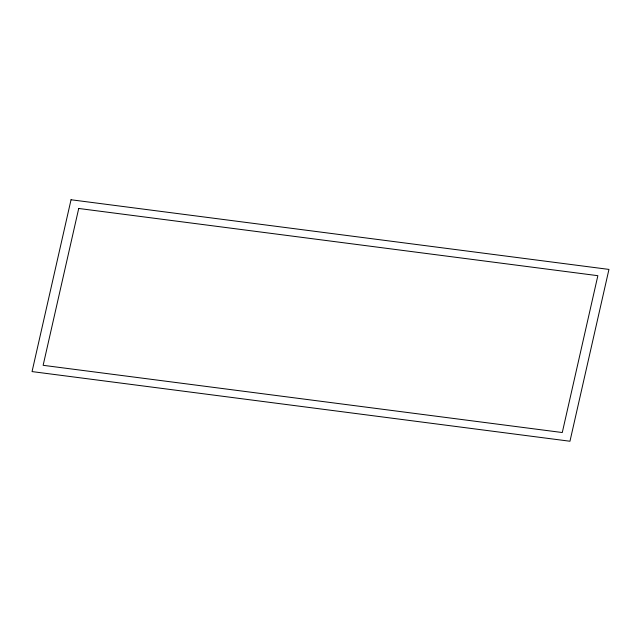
<?xml version="1.0" encoding="UTF-8"?>
<svg xmlns="http://www.w3.org/2000/svg" width="641" height="641" viewBox="0 0 641 641"><rect width="100%" height="100%" fill="white"/><g stroke="black" fill="none" stroke-linecap="round" stroke-linejoin="round"><path stroke-width="0.96" d="M71.039 199.76L32.05 371.588L569.961 441.24L608.95 269.412L71.039 199.76M78.723 208.469L43.139 365.314L562.277 432.531L597.861 275.686L78.723 208.469"/></g></svg>
